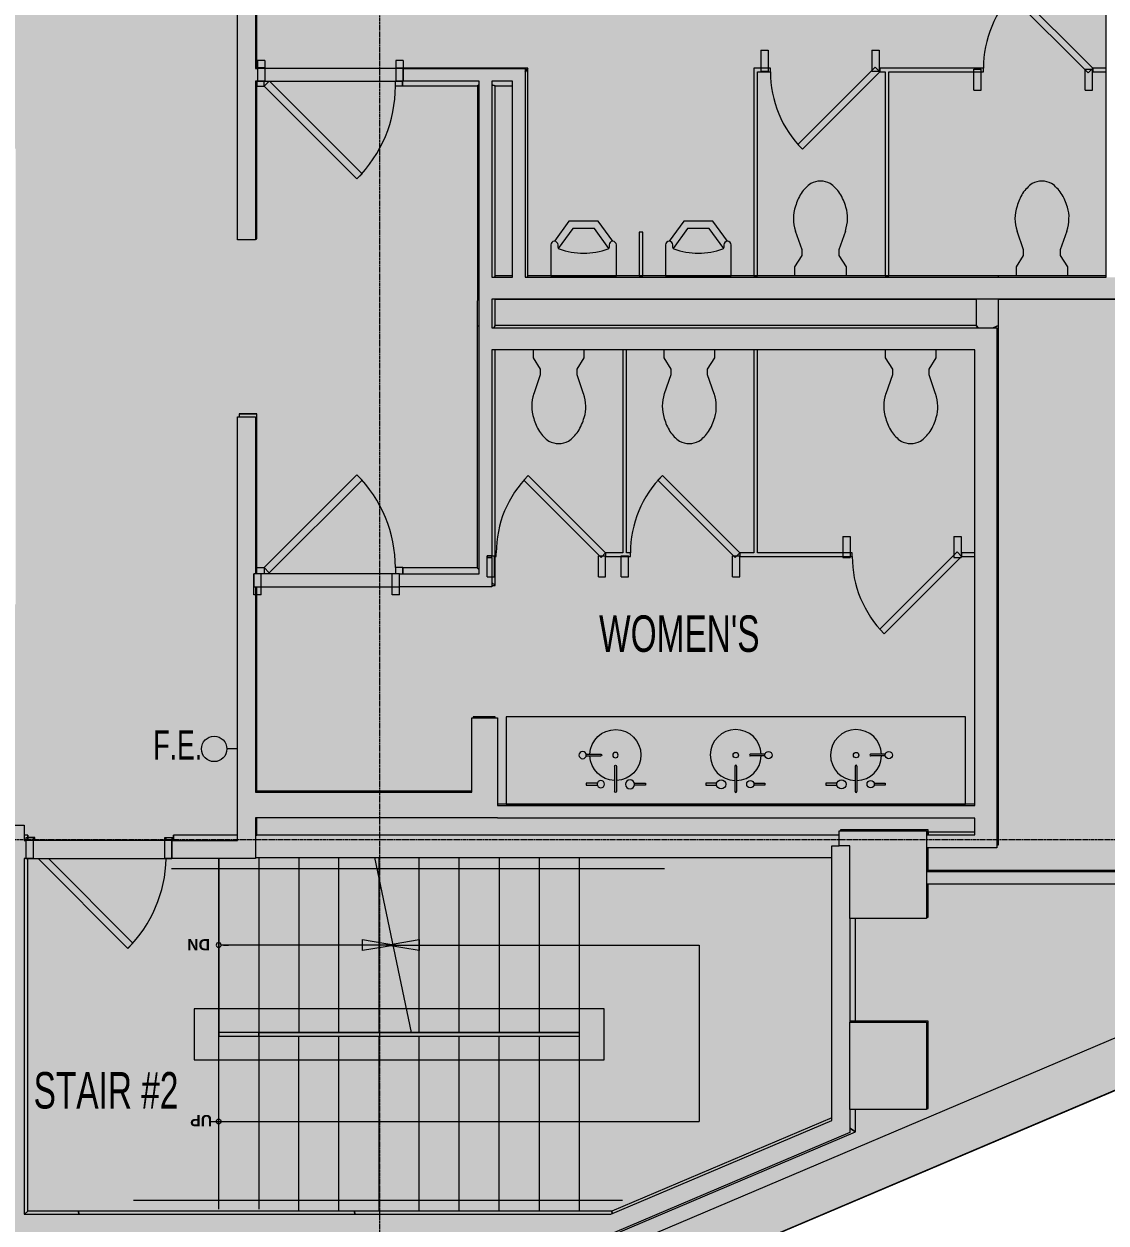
# Model space of a CAD drawing. Header units: inches. Extents: x -203 to 2853, y -968 to 768.
# Drawn here: x 497.1 to 794, y -616.5 to -287.5 of the extents above; entities that cross this region are included whole.
import ezdxf

# ---------------------------------------------------------------- set-up
doc = ezdxf.new("R2010")
doc.units = ezdxf.units.IN
doc.header["$MEASUREMENT"] = 0
doc.linetypes.add('Demolished', pattern=[0.1875, 0.125, -0.0625])
doc.linetypes.add('Grid Line 1_2_', pattern=[0.875, 0.5, -0.125, 0.125, -0.125])
for name, color, linetype, lineweight in [('A-Anno-Bldg', 7, 'Continuous', 9), ('A-Bldg-Patt', 7, 'Continuous', 9), ('A-Cols-Bldg', 7, 'Continuous', 9), ('A-DETL-GENF', 92, 'Continuous', 9), ('A-DETL-THIN', 151, 'Continuous', 9), ('A-DOOR', 31, 'Continuous', 13), ('A-Door-Exst', 7, 'Continuous', 9), ('A-DOOR-FRAM', 31, 'Continuous', 20), ('A-Flor-Eqpm', 7, 'Continuous', 9), ('A-Flor-Pfix-Exst', 7, 'Continuous', 9), ('A-Flor-Strs-Exst', 7, 'Continuous', 9), ('A-WALL', 113, 'Demolished', 9), ('A-Wall-Exst', 7, 'Continuous', 9), ('A-WALL-PATT', 111, 'Continuous', 13), ('I-WALL', 2, 'Continuous', 13), ('Jenner and Block 8fl_BB_dwg', 8, 'Continuous', 9), ('S-GRID', 1, 'Continuous', 9)]:
    doc.layers.add(name, color=color, linetype=linetype, lineweight=lineweight)
doc.styles.add('Arial Narrow', font='ARIALN.TTF', dxfattribs={"width": 0.8, "height": 8})
doc.styles.add('Arial Narrow_1', font='ARIALN.TTF', dxfattribs={"width": 0.8, "height": 10})
doc.styles.add('Arial_B_1', font='arialbd.ttf', dxfattribs={"height": 3.095238})

# ---------------------------------------------------------------- blocks, each defined once
blk = doc.blocks.new('Single Flush - OTJ_SOLIDFLUSH_ALUM-5494577-LEVEL 7 - DEMO RCP')
at = {"layer": 'A-DOOR-FRAM', "color": 8}
for p, q in [((-20, 4), (-20, -1.75)), ((-20, 4), (-18, 4)), ((-18, 4), (-18, -1.75)), ((18.000004, 4), (18.000004, -1.75)), ((18.000004, 4), (20.000004, 4)), ((20.000004, 4), (20.000004, -1.75)), ((-20, -1.75), (-18, -1.75)), ((18.000004, -1.75), (20.000004, -1.75))]:
    blk.add_line(p, q, dxfattribs=at)
blk = doc.blocks.new('Single Flush - OTJ_SOLIDFLUSH_ALUM-5494578-LEVEL 7 - DEMO RCP')
at = {"layer": 'A-DOOR-FRAM', "color": 8}
for p, q in [((-20, -4), (-20, 1.75)), ((-20, 1.75), (-18, 1.75)), ((-18, -4), (-18, 1.75)), ((18.000004, -4), (18.000004, 1.75)), ((18.000004, 1.75), (20.000004, 1.75)), ((20.000004, -4), (20.000004, 1.75)), ((-20, -4), (-18, -4)), ((18.000004, -4), (20.000004, -4))]:
    blk.add_line(p, q, dxfattribs=at)
blk = doc.blocks.new('Single Flush - 2_7-4846041-LEVEL 7 - DEMO RCP')
at = {"layer": 'A-DOOR-FRAM', "color": 8}
for p, q in [((-16.25, -5.5), (-16.25, 0.25)), ((-16.25, 0.25), (-14.25, 0.25)), ((-14.25, -5.5), (-14.25, 0.25)), ((14.250004, -5.5), (14.250004, 0.25)), ((14.250004, 0.25), (16.250004, 0.25)), ((16.250004, -5.5), (16.250004, 0.25)), ((-16.25, -5.5), (-14.25, -5.5)), ((14.250004, -5.5), (16.250004, -5.5))]:
    blk.add_line(p, q, dxfattribs=at)
blk = doc.blocks.new('Single Flush - 2_7-4846023-LEVEL 7 - DEMO RCP')
at = {"layer": 'A-DOOR-FRAM', "color": 8}
for p, q in [((-16.25, 5.5), (-16.25, -0.25)), ((-16.25, 5.5), (-14.25, 5.5)), ((-14.25, 5.5), (-14.25, -0.25)), ((14.250004, 5.5), (14.250004, -0.25)), ((14.250004, 5.5), (16.250004, 5.5)), ((16.250004, 5.5), (16.250004, -0.25)), ((-16.25, -0.25), (-14.25, -0.25)), ((14.250004, -0.25), (16.250004, -0.25))]:
    blk.add_line(p, q, dxfattribs=at)
blk = doc.blocks.new('Single Flush - OTJ_SOLIDFLUSH_ALUM-5493999-LEVEL 7 - DEMO RCP')
at = {"layer": 'A-DOOR-FRAM', "color": 8}
for p, q in [((-20, -3.25), (-20, 2.5)), ((-20, 2.5), (-18, 2.5)), ((-18, -3.25), (-18, 2.5)), ((18.000004, -3.25), (18.000004, 2.5)), ((18.000004, 2.5), (20.000004, 2.5)), ((20.000004, -3.25), (20.000004, 2.5)), ((-20, -3.25), (-18, -3.25)), ((18.000004, -3.25), (20.000004, -3.25))]:
    blk.add_line(p, q, dxfattribs=at)
blk = doc.blocks.new('Jenner and Block 8fl_BB_dwg_sink-flat-4-5551864-LEVEL 7 - DEMO RCP')
at = {"layer": 'A-Flor-Pfix-Exst'}
for p, q in [((8.03, -9.75), (4, -9.75)), ((-0.25, -13), (-0.25, -20)), ((0.25, -13), (0.25, -20)), ((8.03, -10.25), (4, -10.25))]:
    blk.add_line(p, q, dxfattribs=at)
at = {"layer": 'A-Flor-Pfix-Exst', "flags": 128}
for points in [[(-5.22, -17.75), (-8.25, -17.75), (-8.25, -18.25), (-5.22, -18.25)], [(4.97, -17.75), (8, -17.75), (8, -18.25), (4.97, -18.25)]]:
    blk.add_lwpolyline(points, dxfattribs=at)
at = {"layer": 'A-Flor-Pfix-Exst'}
for centre, radius in [((0, -10), 0.75), ((9, -10), 1), ((-4, -18), 1.25), ((4, -18), 1)]:
    blk.add_circle(centre, radius, dxfattribs=at)
for centre, radius, start, end in [((0, -10), 7, 2.0467, 267.9533), ((4, -10), 0.25, 90, 270), ((0, -13), 0.25, 360, 180), ((0, -10), 7, 272.0467, 357.9533), ((0, -20), 0.25, 180, 360)]:
    blk.add_arc(centre, radius, start, end, dxfattribs=at)
blk = doc.blocks.new('Jenner and Block 8fl_BB_dwg_sink-flat-4-5551866-LEVEL 7 - DEMO RCP')
at = {"layer": 'A-Flor-Pfix-Exst'}
for p, q in [((8.03, -9.75), (4, -9.75)), ((-0.25, -13), (-0.25, -20)), ((0.25, -13), (0.25, -20)), ((8.03, -10.25), (4, -10.25))]:
    blk.add_line(p, q, dxfattribs=at)
at = {"layer": 'A-Flor-Pfix-Exst', "flags": 128}
for points in [[(-5.22, -17.75), (-8.25, -17.75), (-8.25, -18.25), (-5.22, -18.25)], [(4.97, -17.75), (8, -17.75), (8, -18.25), (4.97, -18.25)]]:
    blk.add_lwpolyline(points, dxfattribs=at)
at = {"layer": 'A-Flor-Pfix-Exst'}
for centre, radius in [((0, -10), 0.75), ((9, -10), 1), ((-4, -18), 1.25), ((4, -18), 1)]:
    blk.add_circle(centre, radius, dxfattribs=at)
for centre, radius, start, end in [((0, -10), 7, 2.0467, 267.9533), ((4, -10), 0.25, 90, 270), ((0, -13), 0.25, 360, 180), ((0, -10), 7, 272.0467, 357.9533), ((0, -20), 0.25, 180, 360)]:
    blk.add_arc(centre, radius, start, end, dxfattribs=at)
blk = doc.blocks.new('Jenner and Block 8fl_BB_dwg__Dot-5551868-LEVEL 7 - DEMO RCP')
at = {"layer": 'A-Flor-Strs-Exst'}
blk.add_line((-0.5, 0), (-1, 0), dxfattribs=at)
for start, end in [(360, 180), (180, 360)]:
    blk.add_arc((0, 0), 0.25, start, end, dxfattribs=at)
blk = doc.blocks.new('Jenner and Block 8fl_BB_dwg__Dot-5551867-LEVEL 7 - DEMO RCP')
at = {"layer": 'A-Flor-Strs-Exst'}
blk.add_line((-0.5, 0), (-1, 0), dxfattribs=at)
for start, end in [(360, 180), (180, 360)]:
    blk.add_arc((0, 0), 0.25, start, end, dxfattribs=at)
blk = doc.blocks.new('Jenner and Block 8fl_BB_dwg-4751915-LEVEL 7 - DEMO RCP')
at = {"layer": 'A-Bldg-Patt'}
for points in [[(744.73, -510.35), (744.73, -508.94), (720.73, -508.94), (720.73, -509.22), (744.33, -509.22), (744.33, -510.35)], [(744.73, -520.39), (744.73, -513.85), (744.33, -513.85), (744.33, -520.39)], [(744.33, -532.94), (744.73, -532.94), (744.73, -523.89), (744.33, -523.89), (744.33, -525.22)], [(744.33, -585.42), (744.73, -585.42), (744.73, -561.42), (723.3, -561.42), (723.3, -561.71), (744.33, -561.71)]]:
    blk.add_hatch(color=256, dxfattribs=at).paths.add_polyline_path(points, flags=0)
at = {"layer": 'A-Flor-Strs-Exst'}
for points in [[(589.62, -542.06), (589.62, -539.06), (598.62, -540.56)], [(605.16, -542.06), (596.16, -540.56), (605.16, -539.06)]]:
    blk.add_hatch(color=256, dxfattribs=at).paths.add_polyline_path(points, flags=0)
at = {"layer": 'A-Bldg-Patt'}
for p, q in [((744.73, -508.94), (720.73, -508.94)), ((720.73, -508.94), (720.73, -509.22)), ((720.73, -509.22), (744.33, -509.22)), ((744.33, -509.22), (744.33, -510.35)), ((744.73, -510.35), (744.73, -508.94)), ((744.33, -510.35), (744.73, -510.35)), ((744.73, -513.85), (744.33, -513.85)), ((744.33, -513.85), (744.33, -520.39)), ((744.73, -520.39), (744.73, -513.85)), ((744.33, -520.39), (744.73, -520.39)), ((744.73, -523.89), (744.33, -523.89)), ((744.33, -523.89), (744.33, -525.22)), ((744.33, -525.22), (744.33, -532.94)), ((744.73, -532.94), (744.73, -523.89)), ((744.33, -532.94), (744.73, -532.94)), ((744.73, -561.42), (723.3, -561.42)), ((723.3, -561.42), (723.3, -561.71)), ((723.3, -561.71), (744.33, -561.71)), ((744.33, -561.71), (744.33, -585.42)), ((744.73, -585.42), (744.73, -561.42)), ((744.33, -585.42), (744.73, -585.42))]:
    blk.add_line(p, q, dxfattribs=at)
at = {"layer": 'A-Cols-Bldg'}
for p, q in [((744.73, -510.35), (744.73, -508.94)), ((744.73, -520.39), (744.73, -513.85)), ((744.73, -561.42), (723.3, -561.42))]:
    blk.add_line(p, q, dxfattribs=at)
at = {"layer": 'A-Cols-Bldg', "flags": 128}
for points in [[(744.73, -508.94), (720.73, -508.94), (720.73, -509.22)], [(744.33, -532.94), (744.73, -532.94), (744.73, -523.88)], [(744.33, -585.42), (744.73, -585.42), (744.73, -561.42)]]:
    blk.add_lwpolyline(points, dxfattribs=at)
at = {"layer": 'A-Door-Exst'}
for p, q in [((562.6, -300.04), (562.6, -299.89)), ((598.6, -300.04), (598.6, -299.89)), ((562.6, -304.89), (563.95, -303.54)), ((499.73, -511.85), (499.73, -511)), ((535.73, -511.85), (535.73, -511))]:
    blk.add_line(p, q, dxfattribs=at)
at = {"layer": 'A-Door-Exst', "flags": 128}
for points in [[(562.6, -299.89), (560.6, -299.89), (560.6, -300.04)], [(598.6, -299.89), (600.6, -299.89), (600.6, -300.04)], [(560.6, -303.54), (560.6, -304.89), (562.6, -304.89), (562.6, -303.54)], [(564.07, -303.54), (589.47, -328.93), (588.05, -330.34), (562.6, -304.89)], [(600.6, -303.54), (600.6, -304.89), (598.6, -304.89), (598.6, -303.54)], [(560.61, -438.72), (560.61, -437), (562.61, -437), (562.61, -438.72)], [(600.61, -438.72), (600.61, -437), (598.61, -437), (598.61, -438.72)], [(499.73, -511), (497.73, -511), (497.73, -511.85)], [(535.73, -511), (537.73, -511), (537.73, -511.85)], [(503.41, -516.85), (526.6, -540.04), (525.19, -541.46), (500.58, -516.85)]]:
    blk.add_lwpolyline(points, dxfattribs=at)
blk.add_lwpolyline([(562.61, -437), (564.02, -438.42), (589.48, -412.96), (588.06, -411.55)], close=True, dxfattribs=at)
at = {"layer": 'A-Door-Exst'}
for centre, start, end in [((562.6, -304.89), 315, 0), ((562.61, -437), 0.0017, 45.0017), ((499.73, -516), 314.9995, 358.6453)]:
    blk.add_arc(centre, 36, start, end, dxfattribs=at)
at = {"layer": 'A-Flor-Eqpm'}
blk.add_line((555.27, -486.74), (552.37, -486.74), dxfattribs=at)
blk.add_circle((548.89, -486.74), 3.48, dxfattribs=at)
at = {"layer": 'A-Flor-Pfix-Exst'}
for p, q in [((643.23, -349.17), (643.23, -348.45)), ((657.23, -348.45), (657.23, -349.17)), ((674.73, -349.17), (674.73, -348.45)), ((688.73, -348.45), (688.73, -349.17)), ((757.58, -432.93), (753.93, -432.93))]:
    blk.add_line(p, q, dxfattribs=at)
at = {"layer": 'A-Flor-Pfix-Exst', "flags": 128}
for points in [[(789.93, -299.95), (788.69, -301.19), (767.48, -279.97), (768.72, -278.74)], [(731.48, -300.95), (730.25, -299.71), (709.03, -320.93), (710.27, -322.17)], [(656.28, -432.93), (655.04, -434.17), (633.83, -412.96), (635.06, -411.72)], [(693.08, -432.93), (691.84, -434.17), (670.63, -412.96), (671.87, -411.72)], [(625.98, -432.93), (625.98, -433.94), (626.28, -433.94), (626.28, -432.93)], [(753.93, -433.94), (752.69, -432.7), (731.48, -453.91), (732.72, -455.15)], [(754.98, -500.19), (754.98, -477.94), (628.98, -477.94), (628.98, -501.94), (754.98, -501.94)]]:
    blk.add_lwpolyline(points, close=True, dxfattribs=at)
for points in [[(697.98, -300.95), (701.48, -300.95), (701.48, -299.95), (696.98, -299.95), (696.98, -356.95), (697.98, -356.95), (697.98, -300.95)], [(733.98, -300.95), (759.93, -300.95), (759.93, -299.95), (732.98, -299.95), (731.48, -299.95), (731.48, -300.95), (732.98, -300.95), (732.98, -356.95), (733.98, -356.95), (733.98, -300.95)], [(793.56, -299.95), (789.93, -299.95), (789.93, -300.95), (793.56, -300.95)], [(658.23, -347.45), (654.23, -341.95), (646.23, -341.95), (642.23, -347.45)], [(689.73, -347.45), (685.73, -341.95), (677.73, -341.95), (673.73, -347.45)], [(657.17, -349.39), (653.22, -343.95), (647.25, -343.95), (643.3, -349.39)], [(666.48, -344.95), (665.48, -344.95), (665.48, -356.95), (666.48, -356.95), (666.48, -344.95)], [(688.67, -349.39), (684.72, -343.95), (678.75, -343.95), (674.8, -349.39)], [(722.07, -344.63), (720.27, -349.76), (720.27, -351.36), (722.23, -354.45), (722.23, -356.95), (708.23, -356.95), (708.23, -354.45), (710.19, -351.36), (710.19, -349.76), (708.39, -344.63)], [(782.83, -344.63), (781.02, -349.76), (781.02, -351.36), (782.98, -354.45), (782.98, -356.95), (768.98, -356.95), (768.98, -354.45), (770.94, -351.36), (770.94, -349.76), (769.14, -344.63)], [(641.23, -348.45), (641.23, -356.95), (659.23, -356.95), (659.23, -348.45)], [(672.73, -348.45), (672.73, -356.95), (690.73, -356.95), (690.73, -348.45)], [(636.41, -377.22), (636.41, -379.44), (638.37, -382.53), (638.37, -384.12), (636.57, -389.26)], [(650.25, -389.26), (648.45, -384.12), (648.45, -382.53), (650.41, -379.44), (650.41, -377.22)], [(660.98, -377.22), (660.98, -432.93), (656.28, -432.93), (656.28, -433.94), (660.98, -433.94), (663.08, -433.94), (663.08, -432.93), (661.98, -432.93), (661.98, -377.22)], [(672.23, -377.22), (672.23, -379.44), (674.19, -382.53), (674.19, -384.12), (672.39, -389.26)], [(686.07, -389.26), (684.27, -384.12), (684.27, -382.53), (686.23, -379.44), (686.23, -377.22)], [(696.98, -377.22), (696.98, -432.93), (693.08, -432.93), (693.08, -433.94), (696.98, -433.94), (723.93, -433.94), (723.93, -432.93), (697.98, -432.93), (697.98, -377.22)], [(732.98, -377.22), (732.98, -379.44), (734.94, -382.53), (734.94, -384.12), (733.14, -389.26)], [(746.82, -389.26), (745.02, -384.12), (745.02, -382.53), (746.98, -379.44), (746.98, -377.22)], [(753.93, -432.93), (753.93, -433.94), (757.58, -433.94)]]:
    blk.add_lwpolyline(points, dxfattribs=at)
at = {"layer": 'A-Flor-Pfix-Exst'}
for centre, radius, start, end in [((789.93, -299.95), 30, 135, 180), ((731.48, -300.95), 30, 180, 225), ((719.21, -340.71), 11.29, 126.0611, 145.3641), ((715.23, -336.88), 5.93, 90, 116.7012), ((715.23, -336.88), 5.93, 63.2988, 90), ((711.25, -340.71), 11.29, 34.6359, 53.9389), ((779.97, -340.71), 11.29, 126.0611, 145.3641), ((775.98, -336.88), 5.93, 90, 116.7012), ((775.98, -336.88), 5.93, 63.2988, 90), ((772, -340.71), 11.29, 34.6359, 53.9389), ((721.14, -341.25), 13.2, 148.2162, 165.0374), ((708.7, -341.79), 14.01, 15.2447, 32.3538), ((781.9, -341.25), 13.2, 148.2162, 165.0374), ((769.46, -341.79), 14.01, 15.2447, 32.3538), ((718.34, -341.23), 10.52, 161.1646, 180), ((714.6, -340.7), 8.05, 356.2246, 18.8354), ((779.1, -341.23), 10.52, 161.1646, 180), ((775.36, -340.7), 8.05, 356.2246, 18.8354), ((718.34, -341.23), 10.52, 180, 198.8354), ((712.11, -341.23), 10.52, 341.1646, 0), ((779.1, -341.23), 10.52, 180, 198.8354), ((772.87, -341.23), 10.52, 341.1646, 0), ((642.23, -348.45), 1, 0, 180), ((658.23, -348.45), 1, 0, 180), ((673.73, -348.45), 1, 0, 180), ((689.73, -348.45), 1, 0, 180), ((643.63, -349.17), 0.396, 180, 250.5467), ((650.23, -330.47), 20.22, 250.5467, 289.4533), ((656.84, -349.17), 0.396, 289.4533, 360), ((675.13, -349.17), 0.396, 180, 250.5467), ((681.73, -330.47), 20.22, 250.5467, 289.4533), ((688.34, -349.17), 0.396, 289.4533, 360), ((646.53, -392.65), 10.52, 161.1646, 180), ((640.3, -392.65), 10.52, 360, 18.8354), ((682.34, -392.65), 10.52, 161.1646, 180), ((676.11, -392.65), 10.52, 360, 18.8354), ((743.1, -392.65), 10.52, 161.1646, 180), ((736.87, -392.65), 10.52, 360, 18.8354), ((646.53, -392.65), 10.52, 180, 198.8354), ((642.79, -393.18), 8.05, 341.1646, 3.7754), ((682.34, -392.65), 10.52, 180, 198.8354), ((678.6, -393.18), 8.05, 341.1646, 3.7754), ((743.1, -392.65), 10.52, 180, 198.8354), ((739.36, -393.18), 8.05, 341.1646, 3.7754), ((649.32, -392.64), 13.2, 194.9626, 211.7838), ((636.88, -392.1), 14.01, 327.6462, 344.7553), ((685.14, -392.64), 13.2, 194.9626, 211.7838), ((672.7, -392.1), 14.01, 327.6462, 344.7553), ((745.9, -392.64), 13.2, 194.9626, 211.7838), ((733.46, -392.1), 14.01, 327.6462, 344.7553), ((647.39, -393.18), 11.29, 214.6359, 233.9389), ((639.43, -393.18), 11.29, 306.0611, 325.3641), ((683.21, -393.18), 11.29, 214.6359, 233.9389), ((675.25, -393.18), 11.29, 306.0611, 325.3641), ((743.97, -393.18), 11.29, 214.6359, 233.9389), ((736, -393.18), 11.29, 306.0611, 325.3641), ((643.41, -397.01), 5.93, 243.2988, 270), ((643.41, -397.01), 5.93, 270, 296.7012), ((679.23, -397.01), 5.93, 243.2988, 270), ((679.23, -397.01), 5.93, 270, 296.7012), ((739.98, -397.01), 5.93, 243.2988, 270), ((739.98, -397.01), 5.93, 270, 296.7012), ((656.28, -432.93), 30, 135, 180), ((693.08, -432.93), 30, 135, 180), ((753.93, -433.94), 30, 180, 225)]:
    blk.add_arc(centre, radius, start, end, dxfattribs=at)
at = {"layer": 'A-Flor-Strs-Exst'}
for p, q in [((537.16, -519.56), (672.48, -519.56)), ((550.13, -613.06), (550.13, -516.85)), ((550.13, -516.85), (550.13, -564.56)), ((561.13, -516.56), (561.13, -613.06)), ((572.13, -516.56), (572.13, -564.56)), ((583.12, -558.56), (583.12, -516.56)), ((603.06, -564.56), (592.93, -516.56)), ((594.12, -564.56), (594.12, -516.56)), ((605.13, -564.56), (605.13, -516.56)), ((616.13, -564.56), (616.13, -516.56)), ((627.13, -564.56), (627.13, -516.56)), ((638.13, -564.56), (638.13, -516.56)), ((649.13, -613.56), (649.13, -516.56)), ((589.62, -542.06), (589.62, -539.06)), ((589.62, -539.06), (598.62, -540.56)), ((596.16, -540.56), (605.16, -539.06)), ((605.16, -539.06), (605.16, -542.06)), ((598.62, -540.56), (550.8, -540.56)), ((583.12, -564.56), (583.12, -542.54)), ((598.62, -540.56), (589.62, -542.06)), ((605.16, -542.06), (596.16, -540.56)), ((572.13, -613.56), (572.13, -565.56)), ((583.12, -613.56), (583.12, -565.56)), ((594.12, -613.56), (594.12, -565.56)), ((605.13, -613.56), (605.13, -565.56)), ((616.13, -613.56), (616.13, -565.56)), ((627.12, -613.4), (627.12, -565.56)), ((638.13, -613.56), (638.13, -565.56)), ((548.06, -588.98), (681.95, -588.98)), ((526.78, -610.56), (660.95, -610.56))]:
    blk.add_line(p, q, dxfattribs=at)
at = {"layer": 'A-Flor-Strs-Exst', "flags": 128}
for points in [[(596.16, -540.56), (681.95, -540.56), (681.95, -588.98)], [(561.13, -565.56), (561.13, -564.56), (649.13, -564.56), (550.13, -564.56), (550.13, -565.56), (649.13, -565.56), (649.13, -564.56)]]:
    blk.add_lwpolyline(points, dxfattribs=at)
blk.add_lwpolyline([(543.38, -572.06), (655.88, -572.06), (655.88, -558.06), (543.38, -558.06)], close=True, dxfattribs=at)
at = {"layer": 'A-Wall-Exst'}
for p, q in [((626.01, -304.82), (630.71, -304.82)), ((793.56, -356.95), (764.11, -356.95)), ((757.58, -501.94), (626.58, -501.94)), ((560.27, -516.56), (718.3, -516.56)), ((724.86, -561.71), (724.86, -533.22))]:
    blk.add_line(p, q, dxfattribs=at)
at = {"layer": 'A-Wall-Exst', "flags": 128}
for points in [[(560.61, -300.04), (560.61, -299.95), (560.61, -255.26)], [(764.11, -356.95), (634.98, -356.95), (634.98, -299.95), (621.11, -299.95), (600.6, -299.95), (600.6, -300.04)], [(560.27, -346.75), (560.61, -346.75), (560.61, -303.54)], [(600.6, -303.54), (600.6, -304.82), (621.11, -304.82), (621.11, -356.95), (621.08, -370.55), (621.08, -437.06), (600.61, -437.06), (600.61, -438.72)], [(630.71, -356.95), (625.99, -356.95), (625.99, -304.82)], [(763.58, -513.06), (764.11, -513.06), (764.11, -513.05), (764.11, -505.44), (764.11, -370.55), (764.11, -363.34), (800.48, -363.34), (800.48, -309.14)], [(625.99, -370.55), (625.99, -363.34), (634.98, -363.34), (757.98, -363.34), (757.98, -370.55), (625.99, -370.55)], [(625.06, -441.94), (625.96, -441.94), (625.96, -377.22)], [(560.61, -438.72), (560.61, -394.75), (555.73, -394.75), (555.73, -395.59)], [(619.58, -498.31), (560.61, -498.31), (560.61, -442.22)], [(625.98, -478.22), (625.98, -477.94), (619.98, -477.94), (619.98, -478.22)], [(720.33, -510.44), (560.61, -510.44), (560.61, -505.6)], [(757.58, -509.55), (744.73, -509.55), (744.73, -510.35)], [(497.73, -511.85), (497.73, -510.44), (496.77, -510.44)], [(555.27, -510.44), (537.73, -510.44), (537.73, -511.85)], [(718.3, -587.96), (657.98, -613.56), (587.31, -613.56), (511.56, -613.56), (497.73, -613.56), (497.73, -516.85)], [(940.33, -520.1), (744.73, -520.1), (744.73, -520.39)], [(516.93, -698.82), (516.99, -698.95), (893.5, -539.1)], [(591.06, -647.31), (591.06, -619.69), (659.22, -619.69), (724.86, -591.82), (724.86, -585.71)]]:
    blk.add_lwpolyline(points, dxfattribs=at)
at = {"layer": 'A-WALL-PATT', "color": 7, "lineweight": 9}
for p, q in [((560.61, -299.95), (560.26, -299.95)), ((560.26, -299.95), (560.61, -299.95)), ((600.6, -300.04), (600.6, -299.95)), ((560.61, -346.75), (560.27, -346.75)), ((600.61, -438.72), (600.61, -437.06)), ((625.96, -441.94), (625.06, -441.04)), ((625.06, -441.04), (625.96, -441.94)), ((619.98, -477.94), (625.98, -477.94)), ((764.11, -505.44), (763.58, -505.3)), ((763.58, -505.3), (764.11, -505.44)), ((744.73, -510.35), (744.73, -509.55)), ((497.73, -510.44), (497.73, -511.85)), ((537.73, -511.85), (537.73, -510.44)), ((764.11, -513.06), (763.58, -513.06)), ((744.73, -520.39), (744.73, -520.1)), ((657.98, -613.56), (658.12, -614.23)), ((658.12, -614.23), (657.98, -613.56))]:
    blk.add_line(p, q, dxfattribs=at)
at = {"layer": 'A-WALL-PATT', "color": 7, "lineweight": 9, "flags": 128}
for points in [[(621.15, -300.04), (621.11, -299.95)], [(634.21, -301.03), (634.98, -299.95)], [(621.56, -304.49), (621.11, -304.82)], [(625.06, -304.47), (626.01, -304.82)], [(621.56, -357.21), (621.09, -356.95)], [(625.81, -357.3), (625.99, -356.95)], [(634.76, -357.3), (634.98, -356.95)], [(763.96, -357.3), (764.11, -356.95)], [(758.1, -363.3), (757.98, -363.34)], [(764.05, -363.3), (764.11, -363.34)], [(621.56, -370.81), (621.08, -370.55)], [(625.64, -371.22), (625.99, -370.55)], [(758.46, -371.22), (757.98, -370.55)], [(762.64, -371.22), (764.11, -370.55)], [(621.56, -437.56), (621.06, -437.06)], [(560.48, -498.6), (560.61, -498.31)], [(560.27, -510.61), (560.61, -510.44)], [(763.58, -512.91), (764.11, -513.05)], [(723.3, -590.79), (724.86, -591.82)], [(496.88, -614.42), (497.73, -613.56)], [(511.87, -614.41), (511.56, -613.56)], [(587.55, -614.41), (587.31, -613.56)]]:
    blk.add_lwpolyline(points, close=True, dxfattribs=at)
for points in [[(600.6, -304.82), (600.6, -303.61), (600.6, -303.54)], [(555.73, -394.75), (559.58, -394.75), (560.61, -394.75)]]:
    blk.add_lwpolyline(points, dxfattribs=at)
at = {"extrusion": (0, 0, -1), "zscale": -1, "rotation": 0.002919022006105622}
blk.add_blockref('Jenner and Block 8fl_BB_dwg_sink-flat-4-5551866-LEVEL 7 - DEMO RCP', (-658.98, -478.43), dxfattribs=at)
at = {"rotation": 0.002919022006105622}
for p in [(691.98, -478.43), (724.99, -478.43)]:
    blk.add_blockref('Jenner and Block 8fl_BB_dwg_sink-flat-4-5551864-LEVEL 7 - DEMO RCP', p, dxfattribs=at)
at = {"xscale": 2.69999999999709, "yscale": 2.69999999999709, "zscale": 2.69999999999709, "rotation": 180}
blk.add_blockref('Jenner and Block 8fl_BB_dwg__Dot-5551868-LEVEL 7 - DEMO RCP', (550.13, -540.56), dxfattribs=at)
at = {"extrusion": (0, 0, -1), "xscale": 2.69999999999709, "yscale": 2.69999999999709, "zscale": -2.69999999999709}
blk.add_blockref('Jenner and Block 8fl_BB_dwg__Dot-5551867-LEVEL 7 - DEMO RCP', (-550.13, -588.98), dxfattribs=at)
at = {"layer": 'A-Anno-Bldg', "char_height": 10, "attachment_point": 1, "line_spacing_factor": 0.968573, "style": 'Arial Narrow_1'}
for s, insert, width in [("WOMEN'S", (654.5, -450.1), 51.9887), ('STAIR #2', (499.36, -575.41), 47.1072)]:
    blk.add_mtext(s, dxfattribs=dict(at, insert=insert, width=width))
at = {"layer": 'A-Flor-Eqpm', "insert": (532.18, -481.67), "char_height": 8, "width": 15.9138, "attachment_point": 1, "line_spacing_factor": 0.968573, "style": 'Arial Narrow'}
blk.add_mtext('F.E.', dxfattribs=at)
at = {"layer": 'A-Flor-Strs-Exst', "char_height": 3.095, "attachment_point": 2, "rotation": 180, "line_spacing_factor": 0.938532, "style": 'Arial_B_1'}
for s, insert, width in [('DN', (544.6, -542.01), 7.2473), ('UP', (545.32, -590.29), 6.9545)]:
    blk.add_mtext(s, dxfattribs=dict(at, insert=insert, width=width))

msp = doc.modelspace()

# ---------------------------------------------------------------- hatches: boundary and pattern name
at = {"layer": 'A-DETL-GENF'}
h = msp.add_hatch(color=9, dxfattribs=at)
h.paths.add_polyline_path([(131.76, -847.99), (290.74, -780.5), (225.6, -627.04), (211.09, -633.2), (209.28, -628.94), (209.42, -628.88), (203.59, -616.37), (207.78, -614.42), (213.68, -627.08), (295.77, -592.23), (297.58, -596.49), (229.86, -625.23), (295, -778.69), (401.08, -733.65), (335.95, -580.2), (334.4, -580.86), (332.59, -576.6), (420.96, -539.09), (422.76, -543.35), (340.21, -578.39), (405.34, -731.84), (511.69, -686.69), (511.69, -619.13), (494.67, -619.13), (494.67, -614.13), (492.17, -614.13), (492.17, -540), (465.42, -540), (465.42, -525.24), (459.58, -527.72), (457.78, -523.46), (465.42, -520.22), (465.42, -507.38), (497.17, -507.38), (497.17, -511.56), (497.67, -511.56), (497.67, -516.56), (497.17, -516.56), (497.17, -614.13), (658.09, -614.13), (718.7, -588.4), (718.7, -513.05), (720.73, -513.05), (720.73, -508.94), (744.73, -508.94), (744.73, -510.06), (757.98, -510.06), (757.98, -505.44), (626.98, -505.44), (626.98, -505.32), (560.67, -505.32), (560.67, -516.56), (537.67, -516.56), (537.67, -511.56), (555.67, -511.56), (555.67, -395.31), (560.67, -395.31), (560.67, -438.44), (560.17, -438.44), (560.17, -441.94), (560.67, -441.94), (560.67, -498.32), (619.98, -498.32), (619.98, -477.94), (626.98, -477.94), (626.98, -501.94), (757.98, -501.94), (757.98, -376.94), (625.46, -376.94), (625.46, -433.44), (624.19, -433.44), (624.19, -433.94), (625.46, -433.94), (625.46, -441.94), (600.17, -441.94), (600.17, -438.44), (621.96, -438.44), (621.96, -303.25), (601.17, -303.25), (601.17, -299.75), (634.61, -299.75), (634.61, -357.01), (793.96, -357.01), (793.96, -230.99), (634.98, -230.99), (634.98, -254.99), (560.67, -254.98), (560.67, -299.75), (561.17, -299.75), (561.17, -303.25), (560.67, -303.25), (560.67, -346.75), (555.67, -346.75), (555.67, -249.98), (575.84, -249.98), (575.84, -200.84), (587.09, -200.84), (587.09, -243.74), (631.48, -243.74), (631.48, -224.99), (675.98, -224.99), (675.98, -160.84), (555.74, -160.84), (555.74, 0.66), (596.73, 0.66), (596.73, -16.34), (638.73, -16.34), (638.73, 0.66), (700.73, 0.66), (700.73, -16.34), (742.73, -16.34), (742.73, 0.66), (804.73, 0.66), (804.73, -16.34), (846.73, -16.34), (846.73, 0.66), (908.73, 0.66), (908.73, -16.34), (950.73, -16.34), (950.73, 0.66), (993.73, 0.66), (993.73, -121.74), (988.73, -121.74), (988.73, -121.34), (980.11, -121.34), (980.11, -122.59), (769.74, -122.59), (769.74, -217.72), (963.74, -217.72), (963.74, -199.94), (988.73, -199.94), (988.73, -161.74), (993.73, -161.74), (993.73, -227.33), (968.74, -227.33), (968.74, -227.44), (963.74, -227.44), (963.74, -224.72), (769.74, -224.72), (769.74, -224.99), (799.96, -224.99), (799.96, -303.86), (963.74, -303.86), (963.74, -267.44), (968.74, -267.44), (968.74, -284.3), (1048.58, -284.3), (1048.57, -116.84), (1052.07, -116.84), (1052.06, -76.84), (1048.57, -76.84), (1048.56, 0.1), (1552.61, 0.1), (1552.61, 338), (1723.3, 338), (1723.3, 351.59), (1731.86, 351.59), (1731.86, 355.59), (1736.48, 355.59), (1736.48, 351.59), (1910.23, 351.59), (1910.23, 580.43), (-120.35, 580.43), (-120.35, 406.96), (53.87, 406.96), (53.87, 426.96), (70.73, 426.96), (70.73, 422.34), (58.49, 422.34), (58.49, 402.34), (58.05, 402.34), (58.05, 327.65), (54.3, 327.65), (54.3, 402.34), (-120.35, 402.34), (-120.35, 286.96), (54.3, 286.96), (54.3, 287.65), (58.05, 287.65), (58.05, 279.65), (54.3, 279.65), (54.3, 282.34), (-120.35, 282.34), (-120.35, 166.96), (54.3, 166.96), (54.3, 239.65), (58.05, 239.65), (58.05, 160.65), (54.3, 160.65), (54.3, 162.34), (-120.35, 162.34), (-120.35, 0.55), (-80.76, 0.55), (-80.76, -12.89), (54.3, -12.89), (54.3, 120.65), (58.05, 120.65), (58.05, -20.2), (54.3, -20.2), (54.3, -17.52), (-80.76, -17.52), (-80.76, -30.95), (-120.35, -30.95), (-120.35, -193.04), (54.3, -193.04), (54.3, -60.2), (58.05, -60.2), (58.05, -218.21), (72.52, -252.29), (69.07, -253.76), (54.3, -218.97), (54.3, -197.66), (-120.35, -197.66), (-120.35, -254.17), (-74.96, -361.1), (84.5, -290.1), (84.7, -290.58), (88.16, -289.11), (140.82, -413.14), (137.36, -414.61), (86.31, -294.36), (-73.15, -365.35), (42.67, -638.13), (201.92, -566.67), (175.4, -504.2), (178.85, -502.74), (207.15, -569.39), (190.31, -576.95), (190.88, -578.17), (186.68, -580.12), (186.09, -578.85), (44.47, -642.39), (122.77, -826.81)], flags=0)
h.paths.add_polyline_path([(225.76, -805.76), (216.38, -783.67), (238.47, -774.29), (247.85, -796.38), (232.98, -802.69)], flags=0)
h.paths.add_polyline_path([(446.67, -711.97), (437.29, -689.88), (459.38, -680.5), (468.76, -702.59), (455.33, -708.29)], flags=0)
h.paths.add_polyline_path([(516.31, -684.73), (893.34, -524.65), (967.94, -524.65), (967.94, -523.31), (944.23, -523.31), (944.23, -523.6), (744.73, -523.6), (744.73, -532.94), (723.7, -532.94), (723.7, -561.42), (744.73, -561.42), (744.73, -585.42), (723.7, -585.42), (723.7, -591.71), (659.11, -619.13), (590.81, -619.13), (590.81, -647.06), (516.73, -647.06), (516.73, -643.56), (587.31, -643.56), (587.31, -619.13), (516.31, -619.13), (516.31, -647.06)], flags=0)
h.paths.add_polyline_path([(494.8, -99.48), (491.3, -99.48), (491.29, -3.4), (380.79, -3.4), (380.8, -149.23), (491.3, -149.22), (491.31, -139.48), (494.8, -139.48), (494.8, -99.48)], flags=0)
h.paths.add_polyline_path([(262.35, -545.88), (246.3, -508.06), (353.1, -462.71), (226.05, -163.47), (122.77, -207.52), (114.76, -188.64), (114.76, -33.09), (232.98, -33.09), (232.98, -32.97), (111.01, -32.97), (111.01, 5.62), (114.76, 5.62), (114.76, -29.22), (206.98, -29.22), (206.98, 5.62), (253.21, 5.62), (256.4, 0.1), (258.31, 0.1), (258.31, -3.4), (257.26, -3.4), (257.26, -33.09), (236.48, -33.09), (236.48, -149.24), (377.3, -149.23), (377.29, -3.4), (298.31, -3.4), (298.31, 0.1), (494.79, 0.1), (494.81, -201.31), (491.31, -201.31), (491.3, -152.72), (236.48, -152.74), (236.48, -179.07), (297.94, -323.84), (491.32, -323.82), (491.32, -321.75), (494.82, -321.75), (494.83, -446.72), (415.96, -480.36), (414.59, -477.14), (491.33, -444.4), (491.32, -327.32), (299.43, -327.34), (370.94, -495.76), (377.8, -492.83), (379.17, -496.05), (369.08, -500.35), (354.47, -465.93), (287.28, -494.46), (301.97, -529.06), (263.06, -545.58)], flags=0)
h.paths.add_polyline_path([(263.06, -541.78), (297.38, -527.21), (284.06, -495.83), (271.83, -501.02), (281.21, -523.11), (259.11, -532.49), (262.35, -540.12)], flags=0)
h.paths.add_polyline_path([(3.31, -538.98), (-6.07, -516.89), (16.02, -507.51), (19.36, -515.37), (155.59, -457.53), (153, -451.43), (156.45, -449.96), (163.22, -465.92), (159.77, -467.38), (157.39, -461.78), (21.16, -519.62), (25.4, -529.6), (16.02, -533.58)], flags=0)
h.paths.add_polyline_path([(470.05, -535.38), (492.17, -535.38), (492.17, -532.94), (471.73, -532.94), (471.73, -512), (470.05, -512.04), (470.05, -532.94)], flags=0)
h.paths.add_polyline_path([(1699.64, -524.65), (1723.7, -524.65), (1723.7, -377.36), (1552.61, -377.36), (1552.61, -347.49), (1539.3, -347.49), (1539.3, -343.74), (1552.61, -343.74), (1552.61, -123.41), (1491.14, -123.41), (1491.14, -287.8), (1483.46, -287.8), (1483.46, -284.3), (1487.64, -284.3), (1487.64, -123.74), (1052.07, -123.74), (1052.08, -284.3), (1443.46, -284.3), (1443.46, -287.8), (1413.3, -287.8), (1413.3, -343.74), (1450.3, -343.74), (1450.3, -347.49), (1376.3, -347.49), (1376.3, -524.65), (1491.98, -524.65), (1491.98, -347.49), (1490.3, -347.49), (1490.3, -343.74), (1499.3, -343.74), (1499.3, -347.49), (1496.61, -347.49), (1496.61, -524.65), (1699.55, -524.65)], flags=0)
h.paths.add_polyline_path([(1542.73, -523.31), (1542.73, -499.31), (1566.73, -499.31), (1566.73, -523.31), (1552.61, -523.31)], flags=0)
h.paths.add_polyline_path([(894.32, -520.1), (940.73, -520.1), (940.73, -497.31), (963.74, -497.31), (963.74, -457.44), (946.48, -457.44), (946.48, -308.86), (799.96, -308.86), (799.96, -363.01), (625.46, -363.01), (625.46, -370.94), (763.98, -370.94), (763.98, -513.56), (744.73, -513.56), (744.73, -520.1), (893.34, -520.1)], flags=0)
h.paths.add_polyline_path([(951.48, -452.44), (963.74, -452.44), (963.74, -308.86), (951.48, -308.86), (951.48, -365.14)], flags=0)
h.paths.add_polyline_path([(631.11, -357.01), (631.11, -303.25), (625.46, -303.25), (625.46, -357.01)], flags=0)
h.paths.add_polyline_path([(494.82, -281.75), (491.32, -281.75), (491.32, -225.31), (471.73, -225.31), (471.73, -201.31), (494.81, -201.31), (494.81, -225.31)], flags=0)
h.paths.add_polyline_path([(766.24, -224.99), (766.24, -204.81), (679.48, -204.81), (679.48, -224.99), (739.5, -224.99)], flags=0)
h.paths.add_polyline_path([(739.5, -201.31), (766.24, -201.31), (766.24, -119.34), (679.48, -119.34), (679.48, -201.31)], flags=0)
h.paths.add_polyline_path([(232.98, -170.83), (232.98, -164.32), (230.64, -165.32), (232.87, -170.56)], flags=0)
h.paths.add_polyline_path([(584.68, -146.84), (668.23, -146.84), (668.23, -111.34), (771.73, -111.34), (771.73, -24.34), (569.74, -24.34), (569.74, -146.84)], flags=0)
h.paths.add_polyline_path([(1244.07, -120.24), (1487.64, -120.24), (1487.64, -117.99), (1491.14, -117.99), (1491.14, -77.99), (1487.64, -77.99), (1487.64, -3.4), (1268.73, -3.4), (1268.73, -29.34), (1240.73, -29.34), (1240.73, -3.4), (1166.06, -3.4), (1166.06, -120.24), (1240.73, -120.24)], flags=0)
h.paths.add_polyline_path([(1052.07, -120.24), (1162.56, -120.24), (1162.56, -3.4), (1052.06, -3.4), (1052.07, -120.24)], flags=0)
h.paths.add_polyline_path([(804.73, -111.34), (979.73, -111.34), (979.73, -24.34), (775.23, -24.34), (775.23, -111.34)], flags=0)
h.paths.add_polyline_path([(253.51, -29.34), (253.51, -1.91), (251.19, 2.12), (210.48, 2.12), (210.48, -29.22), (220.73, -29.22), (220.73, -1.34), (248.73, -1.34), (248.73, -29.34)], flags=0)
h.paths.add_polyline_path([(-120.35, -27.45), (-84.26, -27.45), (-84.26, -27.34), (-117.75, -27.34), (-117.75, -2.95), (-120.35, -2.95), (-120.35, -27.34)], flags=0)
h.paths.add_polyline_path([(364.85, 72.69), (159.58, 72.67), (159.58, 76.17), (236.85, 76.18), (236.85, 164.65), (114.51, 164.64), (114.51, 76.17), (119.58, 76.17), (119.58, 72.67), (111.01, 72.67), (111.01, 168.14), (236.84, 168.15), (236.84, 330.14), (118.59, 330.14), (118.59, 333.64), (240.34, 333.64), (240.34, 219.65), (561.34, 219.65), (561.34, 333.9), (564.84, 333.9), (564.85, 72.2), (435.18, 72.2), (435.18, 104.84), (438.68, 104.84), (438.68, 75.7), (561.35, 75.7), (561.34, 168.96), (526.67, 168.96), (526.67, 174.46), (530.17, 174.46), (530.17, 172.46), (561.34, 172.46), (561.34, 215.96), (530.17, 215.96), (530.17, 213.46), (526.67, 213.46), (526.67, 216.15), (402.59, 216.15), (402.6, 140.7), (439.25, 140.7), (439.25, 137.2), (361.25, 137.2), (361.25, 140.7), (382.34, 140.7), (382.34, 216.15), (240.34, 216.15), (240.35, 76.18), (361.35, 76.19), (361.35, 102.19), (364.85, 102.19), (364.85, 76.18)], flags=0)
h.paths.add_polyline_path([(1048.55, 72.75), (1048.55, 72.75), (762.77, 72.75), (762.77, 107.71), (727.68, 107.71), (727.68, 297.2), (668.48, 297.2), (668.48, 107.71), (652.98, 107.71), (652.98, 313.68), (762.77, 313.68), (762.77, 340.7), (794.43, 340.7), (794.43, 337.2), (834.43, 337.2), (834.43, 340.7), (838.6, 340.7), (838.6, 337.2), (1165.23, 337.2), (1165.23, 219.73), (1487.62, 219.75), (1487.62, 333.75), (1491.12, 333.75), (1491.12, 213.95), (1487.62, 213.95), (1487.62, 216.25), (1376.43, 216.23), (1376.43, 76.27), (1487.62, 76.28), (1487.62, 173.95), (1491.12, 173.95), (1491.12, 72.78), (1248.55, 72.76), (1248.55, 102.26), (1252.05, 102.26), (1252.05, 76.26), (1372.93, 76.27), (1372.93, 216.24), (1214.29, 216.23), (1214.3, 179.03), (1252.05, 179.03), (1252.05, 175.53), (1231.05, 175.53), (1231.05, 140.76), (1252.05, 140.76), (1252.05, 137.26), (1173.05, 137.26), (1173.05, 140.76), (1210.8, 140.76), (1210.79, 216.23), (1076.5, 216.22), (1076.5, 216.65), (1073, 216.65), (1073, 216.22), (1052.05, 216.22), (1052.05, 176.65), (1073, 176.65), (1073, 177.65), (1076.5, 177.65), (1076.5, 173.15), (1052.05, 173.15), (1052.05, 131.75), (1064.62, 131.75), (1064.62, 76.25), (1173.05, 76.26), (1173.05, 102.26), (1176.55, 102.26), (1176.55, 72.76), (1048.55, 72.75)], flags=0)
h.paths.add_polyline_path([(980.64, 80.75), (992.98, 80.75), (992.98, 131.75), (1048.55, 131.75), (1048.55, 216.22), (808.52, 216.22), (808.52, 219.7), (768.52, 219.69), (768.52, 216.19), (766.27, 216.19), (766.27, 80.75), (894.32, 80.75)], flags=0)
h.paths.add_polyline_path([(664.98, 111.21), (664.98, 310.18), (656.48, 310.18), (656.48, 111.21)], flags=0)
h.paths.add_polyline_path([(762.77, 111.21), (762.77, 310.18), (731.18, 310.18), (731.18, 111.21)], flags=0)
h.paths.add_polyline_path([(399.09, 140.7), (399.1, 140.7), (399.09, 216.15), (385.84, 216.15), (385.84, 140.7)], flags=0)
h.paths.add_polyline_path([(1214.3, 140.76), (1227.55, 140.76), (1227.55, 175.53), (1214.3, 175.53), (1214.3, 142.65)], flags=0)
h.paths.add_polyline_path([(718.2, 300.7), (727.68, 300.7), (727.68, 310.18), (668.48, 310.18), (668.48, 300.7), (713.71, 300.7)], flags=0)
h.paths.add_polyline_path([(1731.86, 395.59), (1731.86, 410.27), (1678.92, 410.27), (1678.92, 398.15), (1599.73, 398.15), (1599.73, 402.77), (1674.3, 402.77), (1674.3, 414.9), (1731.86, 414.9), (1731.86, 580.15), (1736.48, 580.15), (1736.48, 395.59)], flags=0)
h.paths.add_polyline_path([(1559.73, 398.15), (1548.73, 398.15), (1548.73, 402.77), (1552.17, 402.77), (1552.17, 548.15), (1556.8, 548.15), (1556.8, 402.77), (1559.73, 402.77)], flags=0)
h.paths.add_polyline_path([(1487.62, 398.15), (1299.73, 398.15), (1299.73, 402.77), (1432.42, 402.77), (1432.42, 580.15), (1437.05, 580.15), (1437.05, 402.77), (1508.73, 402.77), (1508.73, 398.15), (1491.12, 398.15)], flags=0)
h.paths.add_polyline_path([(1248.73, 398.15), (1248.73, 402.77), (1252.17, 402.77), (1252.17, 550.15), (1256.8, 550.15), (1256.8, 402.77), (1259.73, 402.77), (1259.73, 398.15), (1252.17, 398.15)], flags=0)
h.paths.add_polyline_path([(1208.73, 398.15), (999.23, 398.15), (999.23, 402.77), (1132.42, 402.77), (1132.42, 580.15), (1137.05, 580.15), (1137.05, 402.77), (1208.73, 402.77)], flags=0)
h.paths.add_polyline_path([(959.23, 398.15), (948.73, 398.15), (948.73, 402.77), (952.17, 402.77), (952.17, 548.65), (956.8, 548.65), (956.8, 402.77), (959.23, 402.77)], flags=0)
h.paths.add_polyline_path([(837.05, 398.15), (830.73, 398.15), (830.73, 402.77), (832.42, 402.77), (832.42, 580.15), (837.05, 580.15), (837.05, 402.77), (908.73, 402.77), (908.73, 398.15), (838.6, 398.15)], flags=0)
h.paths.add_polyline_path([(564.84, 398.15), (520.73, 398.15), (520.73, 402.77), (652.42, 402.77), (652.42, 580.15), (657.05, 580.15), (657.05, 402.77), (790.73, 402.77), (790.73, 398.15), (584.68, 398.15)], flags=0)
h.paths.add_polyline_path([(480.73, 398.15), (470.73, 398.15), (470.73, 402.77), (472.42, 402.77), (472.42, 580.15), (477.05, 580.15), (477.05, 402.77), (480.73, 402.77)], flags=0)
h.paths.add_polyline_path([(352.42, 398.15), (280.73, 398.15), (280.73, 402.77), (352.42, 402.77), (352.42, 580.15), (357.05, 580.15), (357.05, 402.77), (430.73, 402.77), (430.73, 398.15), (357.05, 398.15)], flags=0)
h.paths.add_polyline_path([(240.73, 398.15), (229.73, 398.15), (229.73, 402.77), (232.42, 402.77), (232.42, 550.15), (237.05, 550.15), (237.05, 402.77), (240.73, 402.77)], flags=0)
h.paths.add_polyline_path([(117.05, 398.15), (112.42, 398.15), (112.42, 422.34), (110.73, 422.34), (110.73, 426.96), (112.42, 426.96), (112.42, 580.15), (117.05, 580.15), (117.05, 402.77), (189.73, 402.77), (189.73, 398.15), (118.59, 398.15)], flags=0)
h.paths.add_polyline_path([(942.73, 408.95), (942.73, 577.15), (966.73, 577.15), (966.73, 553.15), (942.73, 553.15)], flags=0)
h.paths.add_polyline_path([(1552.17, 553.15), (1542.73, 553.15), (1542.73, 577.15), (1566.73, 577.15), (1566.73, 553.15), (1552.61, 553.15)], flags=0)
h.paths.add_polyline_path([(1259.73, 553.15), (1242.73, 553.15), (1242.73, 577.15), (1266.73, 577.15), (1266.73, 553.15)], flags=0)
h.paths.add_polyline_path([(620.73, 553.15), (596.73, 553.15), (596.73, 577.15), (620.73, 577.15)], flags=0)
h.paths.add_polyline_path([(232.98, 553.15), (222.73, 553.15), (222.73, 577.15), (246.73, 577.15), (246.73, 553.15), (237.05, 553.15)], flags=0)
h.paths.add_polyline_path([(-15.27, 553.15), (-39.27, 553.15), (-39.27, 577.15), (-15.27, 577.15)], flags=0)
h = msp.add_hatch(color=7, dxfattribs=at)
h.paths.add_polyline_path([(464.83, -720.82), (893.53, -538.81), (1016.23, -538.81), (1016.23, -524.94), (892.67, -524.94), (457.06, -709.88), (459.54, -715.74), (462.19, -714.61)], flags=0)
h.paths.add_polyline_path([(3.31, -538.98), (25.4, -529.6), (16.02, -507.51), (-6.07, -516.89)], flags=0)
h.paths.add_polyline_path([(1698.95, -538.81), (1737.17, -538.81), (1737.17, -496.55), (1730.17, -496.55), (1730.17, -494.3), (1723.7, -494.3), (1723.7, -524.65), (1674.68, -524.65), (1674.68, -531.81), (1676.23, -531.81), (1676.23, -538.81)], flags=0)
h.paths.add_polyline_path([(492.17, -532.94), (492.17, -512), (471.73, -512), (471.73, -532.94)], flags=0)
h.paths.add_polyline_path([(259.11, -532.49), (281.21, -523.11), (271.83, -501.02), (249.74, -510.4), (255.13, -523.11)], flags=0)
h.paths.add_polyline_path([(491.32, -225.31), (494.81, -225.31), (494.81, -201.31), (471.73, -201.31), (471.73, -225.31), (491.31, -225.31)], flags=0)
h.paths.add_polyline_path([(988.73, -121.34), (993.73, -121.34), (993.73, 0.66), (950.73, 0.66), (950.73, -16.34), (908.73, -16.34), (908.73, 0.66), (846.73, 0.66), (846.73, -16.34), (804.73, -16.34), (804.73, 0.66), (742.73, 0.66), (742.73, -16.34), (700.73, -16.34), (700.73, 0.66), (638.73, 0.66), (638.73, -16.34), (596.73, -16.34), (596.73, 0.66), (569.74, 0.66), (569.74, -24.34), (979.73, -24.34), (979.73, -121.34), (980.11, -121.34)], flags=0)
h.paths.add_polyline_path([(1240.73, -29.34), (1268.73, -29.34), (1268.73, -3.4), (1240.73, -3.4)], flags=0)
h.paths.add_polyline_path([(1556.36, -29.34), (1582.73, -29.34), (1582.73, -1.34), (1556.36, -1.34)], flags=0)
h.paths.add_polyline_path([(220.73, -29.34), (248.73, -29.34), (248.73, -1.34), (220.73, -1.34), (220.73, -29.27)], flags=0)
h.paths.add_polyline_path([(-84.26, -27.34), (-84.26, -2.95), (-117.75, -2.95), (-117.75, -27.34), (-93.75, -27.34)], flags=0)
h.paths.add_polyline_path([(1737.17, 284.95), (1737.17, 337.71), (1772.13, 337.71), (1772.13, 351.59), (1723.3, 351.56), (1723.3, 284.95)], flags=0)
h.paths.add_polyline_path([(1889.03, 337.71), (1924.09, 337.71), (1924.09, 580.15), (1910.23, 580.15), (1910.23, 351.59), (1889.03, 351.59), (1889.03, 338)], flags=0)
h.paths.add_polyline_path([(1542.73, 553.15), (1566.73, 553.15), (1566.73, 577.15), (1542.73, 577.15)], flags=0)
h.paths.add_polyline_path([(1242.73, 553.15), (1266.73, 553.15), (1266.73, 577.15), (1242.73, 577.15)], flags=0)
h.paths.add_polyline_path([(942.73, 553.15), (966.73, 553.15), (966.73, 577.15), (942.73, 577.15)], flags=0)
h.paths.add_polyline_path([(596.73, 553.15), (620.73, 553.15), (620.73, 577.15), (596.73, 577.15)], flags=0)
h.paths.add_polyline_path([(237.05, 553.15), (246.73, 553.15), (246.73, 577.15), (222.73, 577.15), (222.73, 553.15), (232.42, 553.15)], flags=0)
h.paths.add_polyline_path([(-39.27, 553.15), (-15.27, 553.15), (-15.27, 577.15), (-39.27, 577.15)], flags=0)
at = {"layer": 'A-WALL', "linetype": 'Continuous'}
for points in [[(723.7, -532.94), (744.73, -532.94), (744.73, -508.94), (720.73, -508.94), (720.73, -513.05), (723.7, -513.05)], [(744.73, -585.42), (744.73, -561.42), (723.7, -561.42), (723.7, -585.42), (739.5, -585.42)]]:
    msp.add_hatch(color=250, dxfattribs=at).paths.add_polyline_path(points, flags=0)
at = {"layer": 'A-WALL-PATT', "lineweight": 9}
for points in [[(555.74, -346.75), (560.67, -346.75), (560.67, -249.98), (555.67, -249.98), (555.67, -346.75)], [(625.46, -441.94), (625.46, -433.94), (624.19, -433.94), (624.19, -433.44), (625.46, -433.44), (625.46, -303.25), (621.96, -303.25), (621.96, -441.94)], [(631.11, -357.01), (634.61, -357.01), (634.61, -303.25), (631.11, -303.25)], [(799.96, -363.01), (799.96, -357.01), (625.46, -357.01), (625.46, -363.01), (769.74, -363.01)], [(625.46, -376.94), (757.98, -376.94), (757.98, -370.94), (625.46, -370.94)], [(757.98, -510.06), (763.98, -510.06), (763.98, -370.94), (757.98, -370.94), (757.98, -505.44)], [(560.17, -516.56), (560.67, -516.56), (560.67, -441.94), (560.17, -441.94), (560.17, -438.44), (560.67, -438.44), (560.67, -395.31), (555.67, -395.31), (555.67, -516.56)], [(621.76, -441.94), (621.96, -441.94), (621.96, -438.44), (600.17, -438.44), (600.17, -441.94), (619.98, -441.94)], [(619.98, -498.32), (626.98, -498.32), (626.98, -477.94), (619.98, -477.94)], [(626.98, -505.32), (626.98, -498.32), (560.67, -498.32), (560.67, -505.32), (625.46, -505.32)], [(723.7, -505.44), (757.98, -505.44), (757.98, -501.94), (626.98, -501.94), (626.98, -505.44), (627.1, -505.44)], [(495.73, -512), (497.17, -512), (497.17, -507.38), (465.42, -507.38), (465.42, -512), (495.57, -512)], [(492.17, -614.13), (497.17, -614.13), (497.17, -512), (492.17, -512), (492.17, -586.66)], [(718.7, -588.4), (723.7, -586.28), (723.7, -513.05), (718.7, -513.05), (718.7, -586.66)], [(757.98, -513.56), (763.98, -513.56), (763.98, -510.06), (744.73, -510.06), (744.73, -513.56)], [(894.32, -523.6), (944.23, -523.6), (944.23, -520.1), (744.73, -520.1), (744.73, -523.6), (763.98, -523.6)], [(670.89, -614.13), (723.7, -591.71), (723.7, -586.28), (658.09, -614.13)], [(494.67, -619.13), (659.11, -619.13), (670.89, -614.13), (494.67, -614.13)]]:
    msp.add_hatch(color=7, dxfattribs=at).paths.add_polyline_path(points, flags=0)
h = msp.add_hatch(color=7, dxfattribs=at)
h.paths.add_polyline_path([(634.61, -303.25), (634.61, -299.75), (601.17, -299.75), (601.17, -303.25), (631.48, -303.25)], flags=0)
h.paths.add_polyline_path([(560.67, -303.25), (561.17, -303.25), (561.17, -299.75), (560.67, -299.75)], flags=0)
h = msp.add_hatch(color=7, dxfattribs=at)
h.paths.add_polyline_path([(537.67, -516.56), (555.67, -516.56), (555.67, -511.56), (537.67, -511.56)], flags=0)
h.paths.add_polyline_path([(497.67, -516.56), (497.67, -511.56), (497.17, -511.56), (497.17, -516.56)], flags=0)

# ---------------------------------------------------------------- linework, layer by layer
at = {"layer": 'A-DETL-THIN'}
for p, q in [((892.67, -524.94), (457.06, -709.88)), ((464.83, -720.82), (893.53, -538.81))]:
    msp.add_line(p, q, dxfattribs=at)
at = {"layer": 'A-WALL', "color": 8, "linetype": 'Continuous', "lineweight": 20}
for p, q in [((619.98, -498.32), (619.98, -477.94)), ((619.98, -477.94), (626.98, -477.94)), ((626.98, -477.94), (626.98, -501.94)), ((560.67, -498.32), (619.98, -498.32)), ((626.98, -505.32), (560.67, -505.32)), ((465.42, -507.38), (497.17, -507.38)), ((497.17, -507.38), (497.17, -511.56)), ((720.73, -513.05), (720.73, -508.94)), ((720.73, -508.94), (744.73, -508.94)), ((744.73, -508.94), (744.73, -510.06)), ((744.73, -513.56), (744.73, -520.1)), ((744.73, -523.6), (744.73, -532.94)), ((744.73, -532.94), (723.7, -532.94)), ((723.7, -561.42), (744.73, -561.42)), ((744.73, -561.42), (744.73, -585.42)), ((744.73, -585.42), (723.7, -585.42))]:
    msp.add_line(p, q, dxfattribs=at)
at = {"layer": 'A-WALL', "color": 55, "linetype": 'Continuous'}
for p, q in [((723.7, -513.05), (720.73, -513.05)), ((723.7, -532.94), (723.7, -513.05)), ((744.73, -510.06), (744.73, -513.56)), ((744.73, -520.1), (744.73, -523.6)), ((723.7, -585.42), (723.7, -561.42))]:
    msp.add_line(p, q, dxfattribs=at)
at = {"layer": 'I-WALL', "color": 8, "lineweight": 20}
for p, q in [((793.96, -357.01), (793.96, -230.99)), ((555.67, -346.75), (555.67, -249.98)), ((560.67, -254.98), (560.67, -299.75)), ((560.67, -299.75), (561.17, -299.75)), ((561.17, -299.75), (561.17, -303.25)), ((601.17, -303.25), (601.17, -299.75)), ((601.17, -299.75), (634.61, -299.75)), ((634.61, -299.75), (634.61, -357.01)), ((560.67, -303.25), (560.67, -346.75)), ((561.17, -303.25), (560.67, -303.25)), ((621.96, -303.25), (601.17, -303.25)), ((621.96, -438.44), (621.96, -303.25)), ((631.11, -303.25), (625.46, -303.25)), ((625.46, -303.25), (625.46, -357.01)), ((631.11, -357.01), (631.11, -303.25)), ((560.67, -346.75), (555.67, -346.75)), ((625.46, -357.01), (631.11, -357.01)), ((634.61, -357.01), (793.96, -357.01)), ((799.96, -363.01), (625.46, -363.01)), ((625.46, -363.01), (625.46, -370.94)), ((625.46, -370.94), (763.98, -370.94)), ((763.98, -370.94), (763.98, -513.56)), ((757.98, -376.94), (625.46, -376.94)), ((625.46, -376.94), (625.46, -433.44)), ((757.98, -501.94), (757.98, -376.94)), ((555.67, -511.56), (555.67, -395.31)), ((555.67, -395.31), (560.67, -395.31)), ((560.67, -395.31), (560.67, -438.44)), ((625.46, -433.44), (624.19, -433.44)), ((624.19, -433.44), (624.19, -433.94)), ((624.19, -433.94), (625.46, -433.94)), ((625.46, -433.94), (625.46, -441.94)), ((560.67, -438.44), (560.17, -438.44)), ((560.17, -438.44), (560.17, -441.94)), ((600.17, -438.44), (621.96, -438.44)), ((600.17, -441.94), (600.17, -438.44)), ((560.17, -441.94), (560.67, -441.94)), ((560.67, -441.94), (560.67, -498.32)), ((625.46, -441.94), (600.17, -441.94)), ((626.98, -501.94), (757.98, -501.94)), ((560.67, -505.32), (560.67, -516.56)), ((626.98, -505.44), (626.98, -505.32)), ((757.98, -505.44), (626.98, -505.44)), ((757.98, -510.06), (757.98, -505.44)), ((497.17, -511.56), (497.67, -511.56)), ((497.67, -511.56), (497.67, -516.56)), ((537.67, -516.56), (537.67, -511.56)), ((537.67, -511.56), (555.67, -511.56)), ((718.7, -588.4), (718.7, -513.05)), ((718.7, -513.05), (720.73, -513.05)), ((744.73, -510.06), (757.98, -510.06)), ((763.98, -513.56), (744.73, -513.56)), ((497.67, -516.56), (497.17, -516.56)), ((497.17, -516.56), (497.17, -614.13)), ((560.67, -516.56), (537.67, -516.56)), ((744.73, -520.1), (940.73, -520.1)), ((944.23, -523.6), (744.73, -523.6)), ((723.7, -532.94), (723.7, -561.42)), ((723.7, -585.42), (723.7, -591.71)), ((658.09, -614.13), (718.7, -588.4)), ((723.7, -591.71), (659.11, -619.13)), ((497.17, -614.13), (658.09, -614.13))]:
    msp.add_line(p, q, dxfattribs=at)
at = {"layer": 'I-WALL', "color": 55, "lineweight": 9}
for p, q in [((601.17, -299.75), (561.17, -299.75)), ((561.17, -303.25), (601.17, -303.25)), ((625.46, -433.94), (625.46, -433.44)), ((600.17, -438.44), (560.67, -438.44)), ((560.67, -441.94), (600.17, -441.94)), ((537.67, -511.56), (497.67, -511.56)), ((497.67, -516.56), (537.67, -516.56))]:
    msp.add_line(p, q, dxfattribs=at)
at = {"layer": 'S-GRID', "linetype": 'Grid Line 1_2_'}
for p, q in [((594.73, -968.26), (594.73, 744.46)), ((-203.03, -511.31), (2046, -511.31))]:
    msp.add_line(p, q, dxfattribs=at)

# ---------------------------------------------------------------- block references
at = {"layer": 'A-DOOR', "color": 135}
for name, p in [('Single Flush - 2_7-4846023-LEVEL 7 - DEMO RCP', (715.48, -300.2)), ('Single Flush - 2_7-4846041-LEVEL 7 - DEMO RCP', (773.96, -300.2)), ('Single Flush - 2_7-4846023-LEVEL 7 - DEMO RCP', (737.98, -433.69)), ('Single Flush - 2_7-4846041-LEVEL 7 - DEMO RCP', (640.44, -433.69)), ('Single Flush - 2_7-4846041-LEVEL 7 - DEMO RCP', (677.23, -433.69))]:
    msp.add_blockref(name, p, dxfattribs=at)
at = {"layer": 'A-DOOR', "color": 135, "rotation": 180}
for name, p in [('Single Flush - OTJ_SOLIDFLUSH_ALUM-5494578-LEVEL 7 - DEMO RCP', (581.17, -301.5)), ('Single Flush - OTJ_SOLIDFLUSH_ALUM-5494577-LEVEL 7 - DEMO RCP', (580.17, -440.19)), ('Single Flush - OTJ_SOLIDFLUSH_ALUM-5493999-LEVEL 7 - DEMO RCP', (517.67, -514.06))]:
    msp.add_blockref(name, p, dxfattribs=at)
at = {"layer": 'Jenner and Block 8fl_BB_dwg', "color": 7}
msp.add_blockref('Jenner and Block 8fl_BB_dwg-4751915-LEVEL 7 - DEMO RCP', (0.4, 0.29), dxfattribs=at)

doc.saveas('drawing.dxf')
